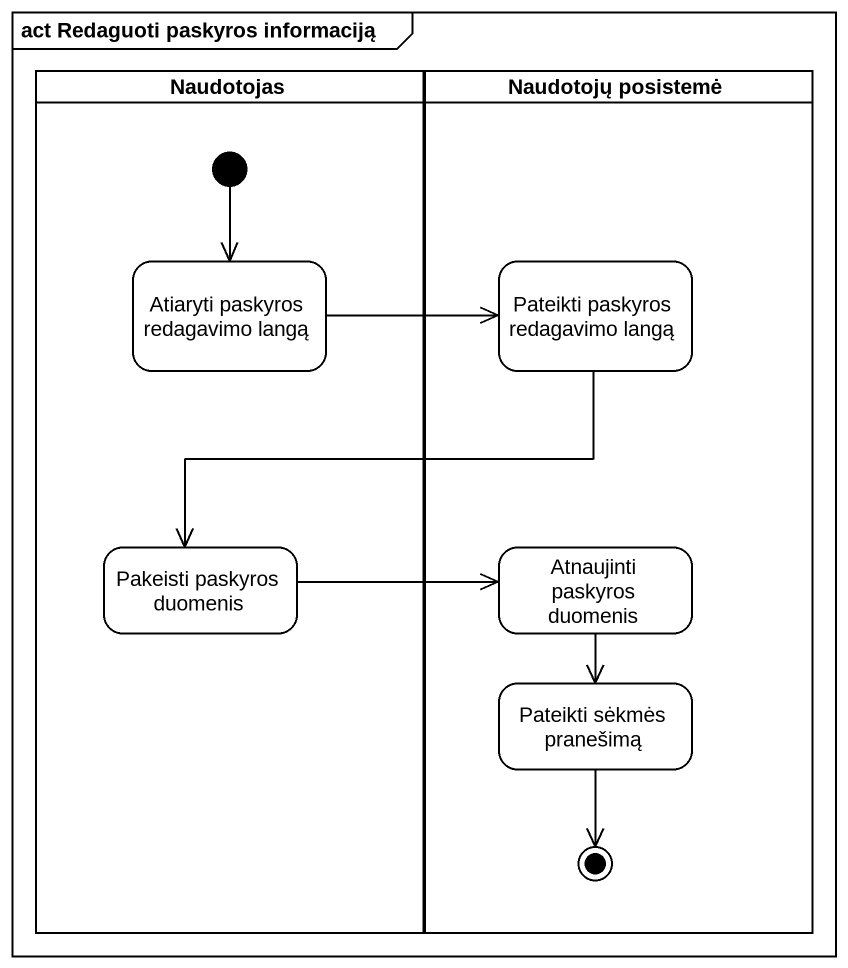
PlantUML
@startuml
mainframe act Redaguoti paskyros informaciją
hide empty description
state Naudotojas <<partition>> {
  state "Atiaryti paskyros redagavimo langą" as Atiaryti_paskyros
  state "Pakeisti paskyros duomenis" as Pakeisti_paskyros_duomenis
  [*] --> Atiaryti_paskyros
}
state "Naudotojų posistemė" as Naudotojų_posistemė <<partition>> {
  state "Pateikti paskyros redagavimo langą" as Pateikti_paskyros
  state "Atnaujinti paskyros duomenis" as Atnaujinti_paskyros_duomenis
  state "Pateikti sėkmės pranešimą" as Pateikti_sėkmės_pranešimą
  Pateikti_sėkmės_pranešimą --> [*]
}
Atiaryti_paskyros -right-> Pateikti_paskyros
Pateikti_paskyros --> Pakeisti_paskyros_duomenis
Pakeisti_paskyros_duomenis -right-> Atnaujinti_paskyros_duomenis
Atnaujinti_paskyros_duomenis --> Pateikti_sėkmės_pranešimą
@enduml
